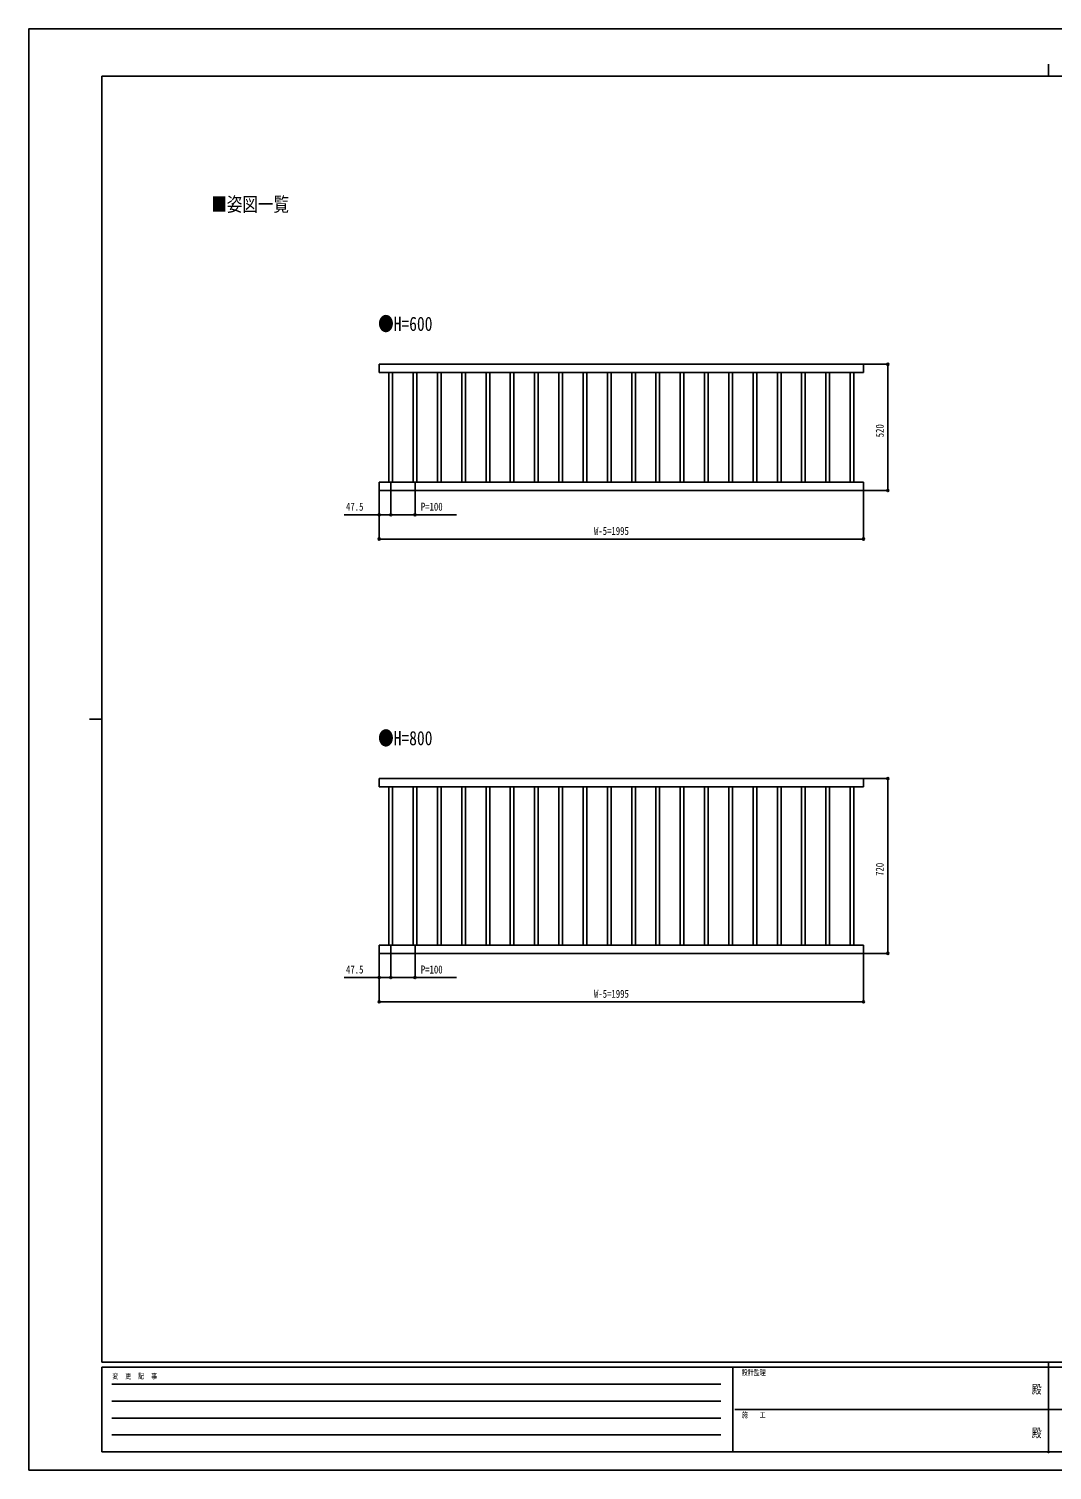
# Model space of a CAD drawing. Units: millimetres, scale not verified. Extents: x -4205 to 4205, y -2970 to 2970.
# Drawn here: x -4205 to 10, y -2970 to 2970 of the extents above; entities that cross this region are included whole.
import ezdxf
from ezdxf.enums import TextEntityAlignment as Align

# ---------------------------------------------------------------- set-up
doc = ezdxf.new("R2010")
doc.units = ezdxf.units.MM
doc.header["$LTSCALE"] = 10
doc.header["$PDMODE"] = 32
doc.header["$PDSIZE"] = 5
for name, color, linetype in [('0-1_USER1', 3, 'Continuous'), ('0-2_YKK_A1', 4, 'Continuous'), ('0-3_YKK_D', 6, 'Continuous'), ('0-4_YKK_ZWAK', 7, 'Continuous')]:
    doc.layers.add(name, color=color, linetype=linetype)
doc.styles.add('ＭＳ ゴシック', font='')
doc.styles.get('ＭＳ ゴシック').set_extended_font_data('MS Gothic')

msp = doc.modelspace()

# ---------------------------------------------------------------- linework, layer by layer
at = {"layer": '0-2_YKK_A1'}
for p, q in [((-766.85, 1587.44), (-2761.85, 1587.44)), ((-2761.85, 1553.44), (-2761.85, 1587.44)), ((-766.85, 1553.44), (-2761.85, 1553.44)), ((-2721.85, 1101.44), (-2721.85, 1553.44)), ((-2706.85, 1101.44), (-2706.85, 1553.44)), ((-2621.85, 1101.44), (-2621.85, 1553.44)), ((-2606.85, 1101.44), (-2606.85, 1553.44)), ((-2521.85, 1101.44), (-2521.85, 1553.44)), ((-2506.85, 1101.44), (-2506.85, 1553.44)), ((-2421.85, 1101.44), (-2421.85, 1553.44)), ((-2406.85, 1101.44), (-2406.85, 1553.44)), ((-2321.85, 1101.44), (-2321.85, 1553.44)), ((-2306.85, 1101.44), (-2306.85, 1553.44)), ((-2221.85, 1101.44), (-2221.85, 1553.44)), ((-2206.85, 1101.44), (-2206.85, 1553.44)), ((-2121.85, 1101.44), (-2121.85, 1553.44)), ((-2106.85, 1101.44), (-2106.85, 1553.44)), ((-2021.85, 1101.44), (-2021.85, 1553.44)), ((-2006.85, 1101.44), (-2006.85, 1553.44)), ((-1921.85, 1101.44), (-1921.85, 1553.44)), ((-1906.85, 1101.44), (-1906.85, 1553.44)), ((-1821.85, 1101.44), (-1821.85, 1553.44)), ((-1806.85, 1101.44), (-1806.85, 1553.44)), ((-1721.85, 1101.44), (-1721.85, 1553.44)), ((-1706.85, 1101.44), (-1706.85, 1553.44)), ((-1621.85, 1101.44), (-1621.85, 1553.44)), ((-1606.85, 1101.44), (-1606.85, 1553.44)), ((-1521.85, 1101.44), (-1521.85, 1553.44)), ((-1506.85, 1101.44), (-1506.85, 1553.44)), ((-1421.85, 1101.44), (-1421.85, 1553.44)), ((-1406.85, 1101.44), (-1406.85, 1553.44)), ((-1321.85, 1101.44), (-1321.85, 1553.44)), ((-1306.85, 1101.44), (-1306.85, 1553.44)), ((-1221.85, 1101.44), (-1221.85, 1553.44)), ((-1206.85, 1101.44), (-1206.85, 1553.44)), ((-1121.85, 1101.44), (-1121.85, 1553.44)), ((-1106.85, 1101.44), (-1106.85, 1553.44)), ((-1021.85, 1101.44), (-1021.85, 1553.44)), ((-1006.85, 1101.44), (-1006.85, 1553.44)), ((-921.85, 1101.44), (-921.85, 1553.44)), ((-906.85, 1101.44), (-906.85, 1553.44)), ((-821.85, 1101.44), (-821.85, 1553.44)), ((-806.85, 1101.44), (-806.85, 1553.44)), ((-766.85, 1553.44), (-766.85, 1587.44)), ((-766.85, 1101.44), (-2761.85, 1101.44)), ((-2761.85, 1067.44), (-2761.85, 1101.44)), ((-766.85, 1067.44), (-766.85, 1101.44)), ((-766.85, 1067.44), (-2761.85, 1067.44)), ((-766.85, -120.05), (-2761.85, -120.05)), ((-2761.85, -154.05), (-2761.85, -120.05)), ((-766.85, -154.05), (-2761.85, -154.05)), ((-2721.85, -806.05), (-2721.85, -154.05)), ((-2706.85, -806.05), (-2706.85, -154.05)), ((-2621.85, -806.05), (-2621.85, -154.05)), ((-2606.85, -806.05), (-2606.85, -154.05)), ((-2521.85, -806.05), (-2521.85, -154.05)), ((-2506.85, -806.05), (-2506.85, -154.05)), ((-2421.85, -806.05), (-2421.85, -154.05)), ((-2406.85, -806.05), (-2406.85, -154.05)), ((-2321.85, -806.05), (-2321.85, -154.05)), ((-2306.85, -806.05), (-2306.85, -154.05)), ((-2221.85, -806.05), (-2221.85, -154.05)), ((-2206.85, -806.05), (-2206.85, -154.05)), ((-2121.85, -806.05), (-2121.85, -154.05)), ((-2106.85, -806.05), (-2106.85, -154.05)), ((-2021.85, -806.05), (-2021.85, -154.05)), ((-2006.85, -806.05), (-2006.85, -154.05)), ((-1921.85, -806.05), (-1921.85, -154.05)), ((-1906.85, -806.05), (-1906.85, -154.05)), ((-1821.85, -806.05), (-1821.85, -154.05)), ((-1806.85, -806.05), (-1806.85, -154.05)), ((-1721.85, -806.05), (-1721.85, -154.05)), ((-1706.85, -806.05), (-1706.85, -154.05)), ((-1621.85, -806.05), (-1621.85, -154.05)), ((-1606.85, -806.05), (-1606.85, -154.05)), ((-1521.85, -806.05), (-1521.85, -154.05)), ((-1506.85, -806.05), (-1506.85, -154.05)), ((-1421.85, -806.05), (-1421.85, -154.05)), ((-1406.85, -806.05), (-1406.85, -154.05)), ((-1321.85, -806.05), (-1321.85, -154.05)), ((-1306.85, -806.05), (-1306.85, -154.05)), ((-1221.85, -806.05), (-1221.85, -154.05)), ((-1206.85, -806.05), (-1206.85, -154.05)), ((-1121.85, -806.05), (-1121.85, -154.05)), ((-1106.85, -806.05), (-1106.85, -154.05)), ((-1021.85, -806.05), (-1021.85, -154.05)), ((-1006.85, -806.05), (-1006.85, -154.05)), ((-921.85, -806.05), (-921.85, -154.05)), ((-906.85, -806.05), (-906.85, -154.05)), ((-821.85, -806.05), (-821.85, -154.05)), ((-806.85, -806.05), (-806.85, -154.05)), ((-766.85, -154.05), (-766.85, -120.05)), ((-766.85, -806.05), (-2761.85, -806.05)), ((-2761.85, -840.05), (-2761.85, -806.05)), ((-766.85, -840.05), (-766.85, -806.05)), ((-766.85, -840.05), (-2761.85, -840.05))]:
    msp.add_line(p, q, dxfattribs=at)
at = {"layer": '0-3_YKK_D'}
for p, q in [((-765.85, 1587.44), (-665.85, 1587.44)), ((-666.85, 1587.44), (-666.85, 1067.44)), ((-2714.35, 1100.44), (-2714.35, 966.44)), ((-2714.35, 1100.44), (-2714.35, 966.44)), ((-2614.35, 1100.44), (-2614.35, 966.44)), ((-2761.85, 1066.44), (-2761.85, 866.44)), ((-2761.85, 1066.44), (-2761.85, 966.44)), ((-766.85, 1066.44), (-766.85, 866.44)), ((-765.85, 1067.44), (-665.85, 1067.44)), ((-2761.85, 867.44), (-766.85, 867.44)), ((-765.85, -120.05), (-665.85, -120.05)), ((-666.85, -120.05), (-666.85, -840.05)), ((-2714.35, -807.05), (-2714.35, -941.05)), ((-2714.35, -807.05), (-2714.35, -941.05)), ((-2614.35, -807.05), (-2614.35, -941.05)), ((-2761.85, -841.05), (-2761.85, -1041.05)), ((-2761.85, -841.05), (-2761.85, -941.05)), ((-766.85, -841.05), (-766.85, -1041.05)), ((-765.85, -840.05), (-665.85, -840.05)), ((-2761.85, -1040.05), (-766.85, -1040.05))]:
    msp.add_line(p, q, dxfattribs=at)
for points in [[(-2714.35, 967.44), (-2761.85, 967.44), (-2905.65, 967.44)], [(-2714.35, 967.44), (-2614.35, 967.44), (-2444.15, 967.44)], [(-2714.35, -940.05), (-2761.85, -940.05), (-2905.65, -940.05)], [(-2714.35, -940.05), (-2614.35, -940.05), (-2444.15, -940.05)]]:
    msp.add_lwpolyline(points, dxfattribs=at)
for centre in [(-666.85, 1587.44), (-666.85, 1067.44), (-2761.85, 967.44), (-2714.35, 967.44), (-2714.35, 967.44), (-2614.35, 967.44), (-2761.85, 867.44), (-766.85, 867.44), (-666.85, -120.05), (-666.85, -840.05), (-2761.85, -940.05), (-2714.35, -940.05), (-2714.35, -940.05), (-2614.35, -940.05), (-2761.85, -1040.05), (-766.85, -1040.05)]:
    msp.add_circle(centre, 4.25, dxfattribs=at)
at = {"layer": '0-4_YKK_ZWAK'}
for p, q in [((-4.98, 2825), (-4.98, 2775)), ((3895.02, 2775), (-3904.98, 2775)), ((-3904.98, -2525), (-3904.98, 2775)), ((-3954.98, 125), (-3904.98, 125)), ((3895.02, -2525), (-3904.98, -2525)), ((-1304.98, -2545), (-3904.98, -2545)), ((-3904.98, -2895), (-3904.98, -2545)), ((-1304.98, -2545), (-1304.98, -2895)), ((-4.98, -2545), (-1304.98, -2545)), ((-4.98, -2525), (-4.98, -2895)), ((1295.02, -2545), (-4.98, -2545)), ((-3862.48, -2615), (-1354.98, -2615)), ((-3862.48, -2685), (-1354.98, -2685)), ((-1297.48, -2720), (-4.98, -2720)), ((-4.98, -2720), (1295.02, -2720)), ((-3862.48, -2755), (-1354.98, -2755)), ((-3862.48, -2825), (-1354.98, -2825)), ((-3904.98, -2895), (-1304.98, -2895)), ((-1304.98, -2895), (-4.98, -2895)), ((-4.98, -2895), (1295.02, -2895))]:
    msp.add_line(p, q, dxfattribs=at)
msp.add_lwpolyline([(-4205, -2970), (4205, -2970), (4205, 2970), (-4205, 2970)], close=True, dxfattribs=at)
msp.add_point((-4.98, -2895), dxfattribs=at)

# ---------------------------------------------------------------- texts
at = {"layer": '0-1_USER1', "style": 'ＭＳ ゴシック', "width": 0.8}
for s, p in [('■姿図一覧', (-3453.53, 2200)), ('●H=600', (-2766.12, 1707.44)), ('●H=800', (-2766.12, -0.05))]:
    msp.add_text(s, height=58.65, dxfattribs=at).set_placement(p, align=Align.BOTTOM_LEFT)
at = {"layer": '0-3_YKK_D', "style": 'ＭＳ ゴシック', "width": 0.8}
for s, p in [('520', (-673.85, 1286.64)), ('720', (-673.85, -520.85))]:
    msp.add_text(s, height=32.99, rotation=90, dxfattribs=at).set_placement(p, align=Align.BOTTOM_LEFT)
for s, p in [('47.5', (-2898.65, 974.44)), ('P=100', (-2590.35, 974.44)), ('W-5=1995', (-1877.15, 874.44)), ('P=100', (-2590.35, -933.05)), ('47.5', (-2898.65, -933.05)), ('W-5=1995', (-1877.15, -1033.05))]:
    msp.add_text(s, height=32.99, dxfattribs=at).set_placement(p, align=Align.BOTTOM_LEFT)
at = {"layer": '0-4_YKK_ZWAK', "style": 'ＭＳ ゴシック', "width": 0.8}
for s, height, p in [('設計監理', 21.99, (-1268.31, -2585)), ('変  更  記  事', 21.99, (-3861.31, -2600)), ('殿', 36.66, (-73.67, -2665.83)), ('施\u3000\u3000工', 21.99, (-1268.31, -2760)), ('殿', 36.66, (-73.67, -2845.83))]:
    msp.add_text(s, height=height, dxfattribs=at).set_placement(p, align=Align.BOTTOM_LEFT)

doc.saveas('drawing.dxf')
